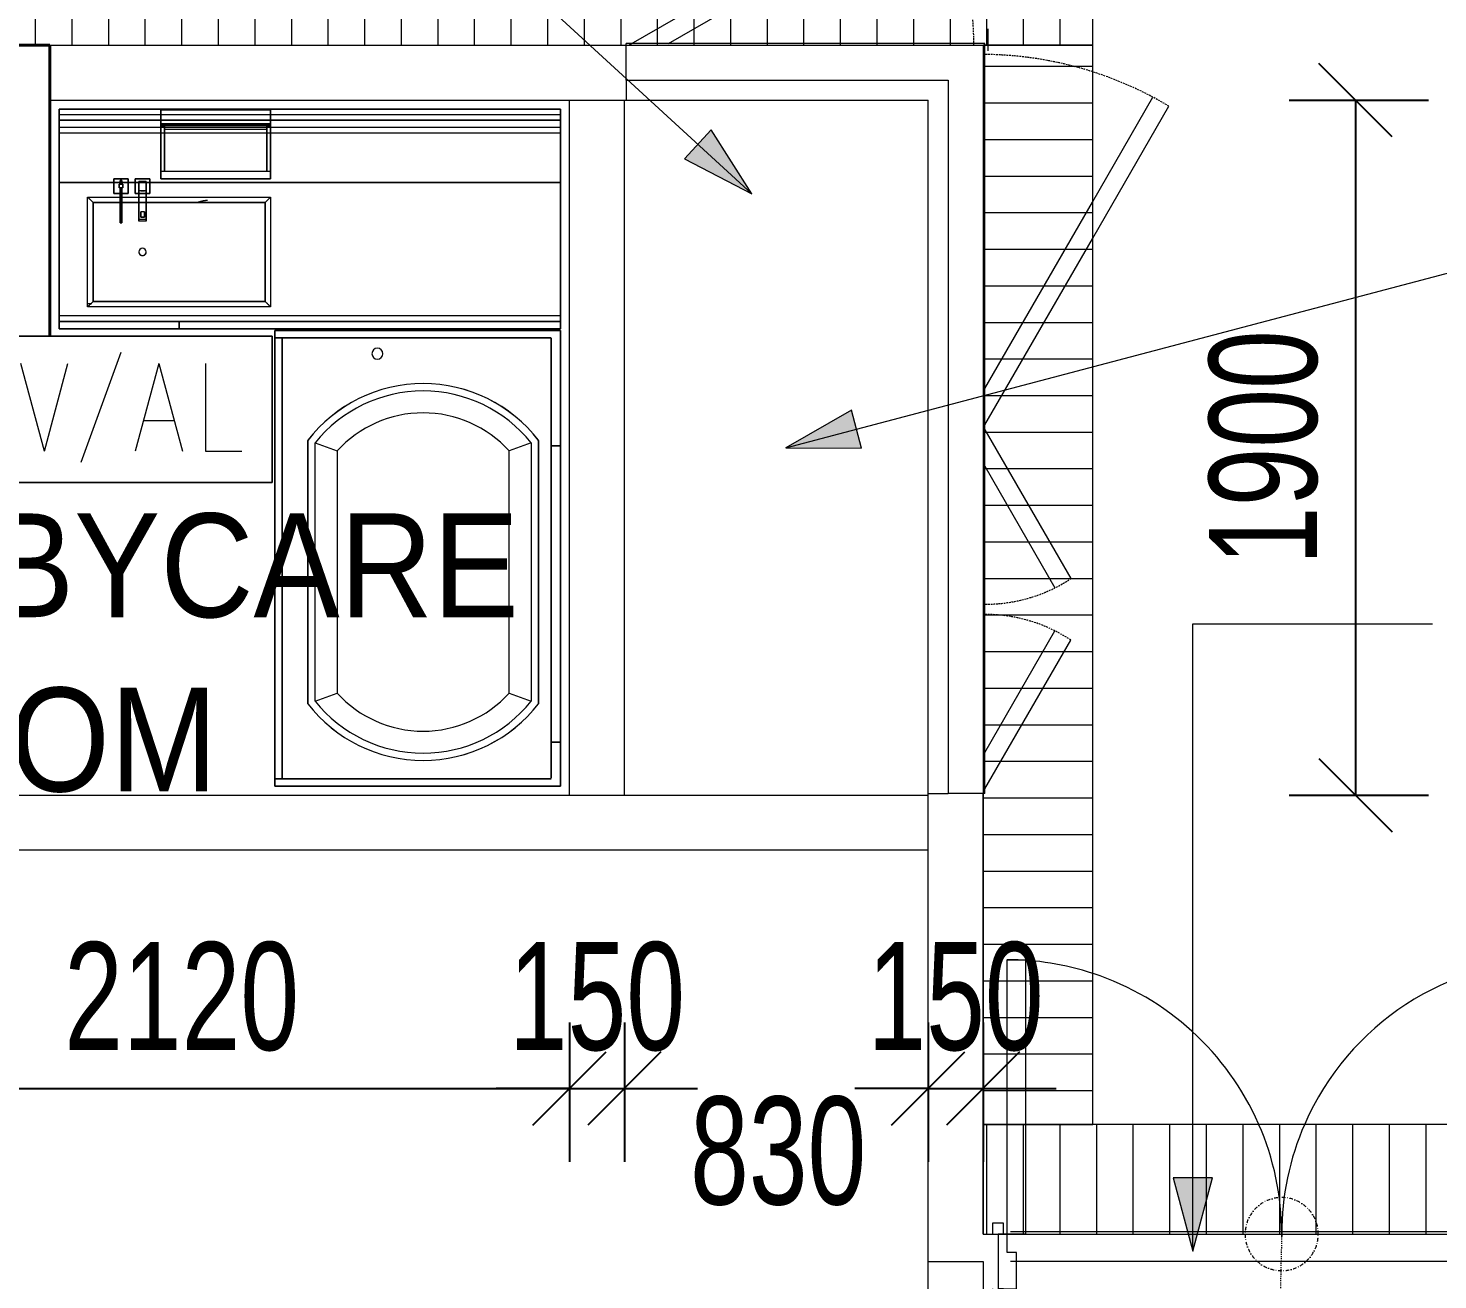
# Model space of a CAD drawing. Header units: millimetres. Extents: x 10569 to 232243, y -25347 to 80743.
# Drawn here: x 88680 to 92532, y 48783 to 52204 of the extents above; entities that cross this region are included whole.
import ezdxf

# ---------------------------------------------------------------- set-up
doc = ezdxf.new("R2010")
doc.units = ezdxf.units.MM
for name, pattern in [('Dash', [6, 3, -3]), ('Dash dot', [21, 10, -5, 1, -5]), ('Hidden', [7.14375, 4.7625, -2.38125])]:
    doc.linetypes.add(name, pattern=pattern)
for name, color, linetype, lineweight in [('A-ANNO-DIMS', 211, 'Continuous', 5), ('A-DETL', 90, 'Continuous', 9), ('A-DETL-GENF', 92, 'Continuous', 20), ('A-DETL-HDLN', 90, 'Hidden', 9), ('A-DETL-MBND', 5, 'Continuous', 9), ('A-DETL-THIN', 151, 'Continuous', 9), ('A-DOOR', 31, 'Continuous', 20), ('A-DOOR-FRAM', 31, 'Continuous', 30), ('A-FLOR', 192, 'Continuous', 9), ('A-GENM', 13, 'Continuous', 20), ('A-GENM-HDLN', 13, 'Hidden', 20), ('A-GLAZ', 151, 'Continuous', 9), ('A-WALL', 113, 'Continuous', 20), ('G-ANNO-TEXT', 231, 'Continuous', 5), ('P-SANR-FIXT', 6, 'Continuous', 9), ('Q-CASE', 31, 'Continuous', 20), ('Q-CASE-HDLN', 31, 'Hidden', 20), ('S-COLS', 52, 'Continuous', 20)]:
    doc.layers.add(name, color=color, linetype=linetype, lineweight=lineweight)
doc.styles.add('Arial_2', font='arial.ttf', dxfattribs={"width": 0.7, "height": 295.05988})
doc.styles.add('Swis721 BT_6', font='swiss.ttf', dxfattribs={"width": 0.89, "height": 283.821263})
doc.dimstyles.new('Linear_-_1_5mm_Arial', dxfattribs={"dimscale": 304.8, "dimtxt": 300, "dimasz": 0.656168, "dimexe": 0.656168, "dimexo": 0.0625, "dimgap": 0.328084, "dimtad": 1, "dimdec": 0, "dimzin": 0, "dimdsep": 46, "dimtxsty": 'Arial_2', "dimblk1": 'OBLIQUE', "dimblk2": 'OBLIQUE', "dimsah": 1, "dimcen": 0.09, "dimadec": 0, "dimazin": 0, "dimtfac": 1, "dimtdec": 4, "dimtix": 1, "dimtmove": 0, "dimatfit": 3, "dimfxl": 0.656168, "dimfxlon": 1, "dimtvp": 1, "dimtolj": 1, "dimtzin": 0, "dimarcsym": 2})
doc.dimstyles.new('Linear_-_1_5mm_Arial_1', dxfattribs={"dimscale": 304.8, "dimtxt": 300, "dimasz": 0.656168, "dimexe": 0.656168, "dimexo": 0.0625, "dimgap": 0.328084, "dimtad": 1, "dimdec": 0, "dimzin": 0, "dimdsep": 46, "dimtxsty": 'Arial_2', "dimblk1": 'OBLIQUE', "dimblk2": 'OBLIQUE', "dimsah": 1, "dimcen": 0.09, "dimadec": 0, "dimazin": 0, "dimtfac": 1, "dimtdec": 4, "dimtix": 1, "dimtmove": 2, "dimatfit": 3, "dimfxl": 0.656168, "dimfxlon": 1, "dimtvp": 1, "dimtolj": 1, "dimtzin": 0, "dimarcsym": 2})
pattern_1 = [(90, (0, 0), (-100, 6e-15), [])]

# ---------------------------------------------------------------- blocks, each defined once
blk = doc.blocks.new('DLN_Baby Room Counter Top_Pad - DLN_Baby Room Counter Top_Pad-17758112-TENDER DRAFT G_F')
at = {"layer": 'A-GENM', "lineweight": 9}
for p, q in [((340, 780), (25, 780)), ((25, 780), (25, 0)), ((25, 0), (25, 780)), ((25, 780), (340, 780)), ((340, 780), (25, 780)), ((25, 780), (25, 0)), ((25, 0), (25, 780)), ((25, 780), (340, 780)), ((1150, 780), (340, 780)), ((1150, 780), (340, 780)), ((340, 755), (340, 780)), ((340, 780), (340, 755)), ((1150, 780), (340, 780)), ((340, 780), (1150, 780)), ((1150, 780), (340, 780)), ((340, 780), (1150, 780)), ((1150, 780), (1150, 755)), ((1150, 755), (1150, 780)), ((1270, 780), (1150, 780)), ((1150, 780), (1270, 780)), ((1270, 780), (1150, 780)), ((1150, 780), (1270, 780)), ((1270, 0), (1270, 780)), ((1270, 780), (1270, 0)), ((1270, 0), (1270, 780)), ((1270, 780), (1270, 0)), ((45, 20), (45, 755)), ((45, 755), (45, 0)), ((340, 755), (45.9, 755)), ((45.9, 755), (340, 755)), ((340, 755), (1150, 755)), ((340, 755), (1150, 755)), ((1150, 755), (340, 755)), ((340, 755), (1150, 755)), ((1248.4, 755), (1150, 755)), ((1150, 755), (1248.4, 755)), ((1250, 1.9), (1250, 755)), ((1250, 755), (1250, 20)), ((325, 720), (1045, 720)), ((1045, 720), (325, 720)), ((1045, 90), (325, 90)), ((325, 90), (1045, 90)), ((25, 0), (1270, 0)), ((45, 0), (25, 0)), ((25, 0), (1270, 0)), ((1270, 0), (25, 0)), ((642.5, 20), (45, 20)), ((45, 20), (642.5, 20)), ((45, 17.7), (45, 0)), ((45, 17.7), (45, 0)), ((45, 0), (45, 17.7)), ((642.5, 0), (45, 0)), ((45, 0), (642.5, 0)), ((642.5, 0), (45, 0)), ((45, 0), (1250, 0)), ((642.5, 0), (45, 0)), ((642.5, 0), (642.5, 20)), ((642.5, 20), (642.5, 0)), ((652.5, 0), (642.5, 0)), ((652.5, 0), (642.5, 0)), ((652.5, 20), (1250, 20)), ((1250, 20), (652.5, 20)), ((652.5, 0), (652.5, 20)), ((652.5, 20), (652.5, 0)), ((652.5, 0), (1250, 0)), ((1250, 0), (652.5, 0)), ((1250, 0), (652.5, 0)), ((1250, 0), (652.5, 0)), ((1250, 20), (1250, 1.9)), ((1250, 20), (1250, 1.9)), ((1250, 20), (1250, 1.9)), ((1270, 0), (1250, 0))]:
    blk.add_line(p, q, dxfattribs=at)
for centre, radius, start, end in [((567.6, 405), 397.6, 127.5944, 232.4056), ((567.6, 405), 397.6, 127.5944, 232.4056), ((802.4, 405), 397.6, 307.5944, 52.4056), ((802.4, 405), 397.6, 307.5944, 52.4056), ((88.2, 280), 15, 0, 180), ((88.2, 280), 15, 0, 180), ((88.2, 280), 15, 180, 360), ((88.2, 280), 15, 180, 360)]:
    blk.add_arc(centre, radius, start, end, dxfattribs=at)
at = {"layer": 'A-GENM-HDLN', "lineweight": 9}
for p, q in [((45, 0), (343.7, 0)), ((343.7, 0), (45, 0)), ((642.5, 0), (343.7, 0)), ((343.7, 0), (642.5, 0)), ((652.5, 0), (951.2, 0)), ((951.2, 0), (652.5, 0)), ((1250, 0), (951.2, 0)), ((951.2, 0), (1250, 0))]:
    blk.add_line(p, q, dxfattribs=at)
blk = doc.blocks.new('DLN_Baby Changing Pad - 550x480x900 _WDH_-2732619-TENDER DRAFT G_F')
at = {"layer": 'P-SANR-FIXT'}
for p, q in [((375.7, 115.4), (-344.3, 115.4)), ((-344.3, 115.4), (375.7, 115.4)), ((-337.4, 95.4), (368.8, 95.4)), ((-337.4, 95.4), (-315.3, 35.4)), ((346.7, 35.4), (368.8, 95.4)), ((346.7, 35.4), (-315.3, 35.4)), ((-337.4, -494.6), (-315.3, -434.6)), ((-315.3, -434.6), (346.7, -434.6)), ((368.8, -494.6), (346.7, -434.6)), ((368.8, -494.6), (-337.4, -494.6)), ((-344.3, -514.6), (375.7, -514.6)), ((375.7, -514.6), (-344.3, -514.6))]:
    blk.add_line(p, q, dxfattribs=at)
for centre, radius, start, end in [((-101.8, -199.6), 397.6, 127.5944, 232.4056), ((-101.8, -199.6), 397.6, 127.5944, 232.4056), ((-101.8, -199.6), 377.6, 128.6157, 231.3843), ((133.1, -199.6), 377.6, 308.6157, 51.3843), ((133.1, -199.6), 397.6, 307.5944, 52.4056), ((133.1, -199.6), 397.6, 307.5944, 52.4056), ((-101.8, -199.6), 317.6, 132.2655, 227.7345), ((133.1, -199.6), 317.6, 312.2655, 47.7345)]:
    blk.add_arc(centre, radius, start, end, dxfattribs=at)
blk = doc.blocks.new('DLN_Counter _ Cabinet - DLN_Counter _ Cabinet-17758267-TENDER DRAFT G_F')
at = {"layer": 'A-GENM', "lineweight": 9}
for p, q in [((-235, -255), (-235, -525)), ((235, -255), (-235, -255)), ((235, -525), (235, -255)), ((-235, -525), (235, -525))]:
    blk.add_line(p, q, dxfattribs=at)
blk = doc.blocks.new('FP_659-TENDER DRAFT G_F')
at = {"layer": 'A-GENM', "lineweight": 9}
for p, q in [((88842.5, 51451.2), (88844.4, 51451.2)), ((88844.4, 51451.2), (88846.3, 51451.2)), ((88846.3, 51451.2), (88848.1, 51451.2)), ((88848.1, 51451.2), (88850, 51451.2)), ((88850, 51451.2), (88851.9, 51451.2)), ((88851.9, 51451.2), (88853.8, 51451.3)), ((89139.1, 51457.1), (89139.4, 51457.3)), ((89139.4, 51457.3), (89139.8, 51457.4)), ((89139.8, 51457.4), (89140.2, 51457.5))]:
    blk.add_line(p, q, dxfattribs=at)
blk = doc.blocks.new('FP_660-TENDER DRAFT G_F')
at = {"layer": 'A-GENM', "lineweight": 9}
for p, q in [((89140.2, 51727.5), (89140.6, 51727.6)), ((89140.6, 51727.6), (89141, 51727.8)), ((89141, 51727.8), (89141.4, 51727.9)), ((89141.4, 51727.9), (89141.9, 51728)), ((89141.9, 51728), (89142.3, 51728.2)), ((89142.3, 51728.2), (89142.7, 51728.3)), ((89142.7, 51728.3), (89143.1, 51728.4)), ((89143.1, 51728.4), (89143.6, 51728.6)), ((89143.6, 51728.6), (89144, 51728.7)), ((89144, 51728.7), (89144.4, 51728.9)), ((89144.4, 51728.9), (89144.9, 51729)), ((89144.9, 51729), (89145.3, 51729.1)), ((89145.3, 51729.1), (89145.7, 51729.3)), ((89145.7, 51729.3), (89146.1, 51729.4)), ((89146.1, 51729.4), (89146.6, 51729.5)), ((89146.6, 51729.5), (89147, 51729.6)), ((89147, 51729.6), (89147.4, 51729.8)), ((89147.4, 51729.8), (89147.8, 51729.9)), ((89147.8, 51729.9), (89148.3, 51730)), ((89148.3, 51730), (89148.7, 51730.2)), ((89148.7, 51730.2), (89149.1, 51730.3)), ((89149.1, 51730.3), (89149.5, 51730.4)), ((89149.5, 51730.4), (89150, 51730.5)), ((89150, 51730.5), (89150.4, 51730.6)), ((89150.4, 51730.6), (89150.8, 51730.8)), ((89150.8, 51730.8), (89151.3, 51730.9)), ((89151.3, 51730.9), (89151.7, 51731)), ((89151.7, 51731), (89152.1, 51731.1)), ((89152.1, 51731.1), (89152.5, 51731.2)), ((89152.5, 51731.2), (89153, 51731.3)), ((89153, 51731.3), (89153.4, 51731.4)), ((89153.4, 51731.4), (89153.8, 51731.5)), ((89153.8, 51731.5), (89154.2, 51731.7)), ((89154.2, 51731.7), (89154.7, 51731.8)), ((89154.7, 51731.8), (89155.1, 51731.9)), ((89155.1, 51731.9), (89155.5, 51732)), ((89155.5, 51732), (89155.9, 51732.1)), ((89155.9, 51732.1), (89156.4, 51732.1)), ((89156.4, 51732.1), (89156.8, 51732.2)), ((89156.8, 51732.2), (89157.2, 51732.3)), ((89157.2, 51732.3), (89157.7, 51732.4)), ((89157.7, 51732.4), (89158.1, 51732.5)), ((89158.1, 51732.5), (89158.5, 51732.6)), ((89158.5, 51732.6), (89158.9, 51732.7)), ((89158.9, 51732.7), (89159.4, 51732.7)), ((89159.4, 51732.7), (89159.8, 51732.8)), ((89159.8, 51732.8), (89160.2, 51732.9)), ((89160.2, 51732.9), (89160.6, 51733)), ((89160.6, 51733), (89161.1, 51733)), ((89161.1, 51733), (89161.5, 51733.1)), ((89161.5, 51733.1), (89161.9, 51733.2)), ((89161.9, 51733.2), (89162.3, 51733.2)), ((89162.3, 51733.2), (89162.8, 51733.3)), ((89162.8, 51733.3), (89163.2, 51733.3)), ((89163.2, 51733.3), (89163.6, 51733.4)), ((89163.6, 51733.4), (89164, 51733.4)), ((89164, 51733.4), (89164.5, 51733.5)), ((89164.5, 51733.5), (89164.9, 51733.5)), ((89164.9, 51733.5), (89165.3, 51733.6)), ((89165.3, 51733.6), (89165.8, 51733.6)), ((89165.8, 51733.6), (89166.2, 51733.6)), ((89166.2, 51733.6), (89166.6, 51733.7)), ((89166.6, 51733.7), (89167, 51733.7)), ((89167, 51733.7), (89167.5, 51733.7)), ((89167.5, 51733.7), (89167.9, 51733.7)), ((89167.9, 51733.7), (89168.3, 51733.8)), ((89168.3, 51733.8), (89168.7, 51733.8)), ((89168.7, 51733.8), (89169.2, 51733.8)), ((89169.2, 51733.8), (89169.6, 51733.8)), ((89169.6, 51733.8), (89170, 51733.8)), ((89170, 51733.8), (89170.4, 51733.8))]:
    blk.add_line(p, q, dxfattribs=at)
blk = doc.blocks.new('Sprinkler Inlet - Sprinkler Inlet-18220011-TENDER DRAFT G_F')
at = {"layer": 'Q-CASE', "lineweight": 15}
for p, q in [((51.6, 375), (348.7, 546.5)), ((151.6, 375), (371.1, 501.7)), ((-468, 75), (51.6, 375)), ((-359.3, 80), (151.6, 375)), ((-475, 75), (-475, 80)), ((505, 80), (-475, 80)), ((505, -1970), (505, 80)), ((-475, -20), (-475, 75)), ((-475, -20), (405, -20)), ((405, -20), (405, -1970)), ((800, -352), (964.5, -67.1)), ((800, -452), (1008.1, -91.6)), ((505, -863), (798.9, -353.9)), ((505, -963), (798.9, -453.9)), ((505, -976), (740, -1383)), ((505, -1076), (696.7, -1408)), ((505, -1858), (696.7, -1526)), ((505, -1958), (740, -1551)), ((500, -1970), (405, -1970)), ((505, -1970), (500, -1970))]:
    blk.add_line(p, q, dxfattribs=at)
at = {"layer": 'Q-CASE-HDLN', "lineweight": 15}
for centre, radius, start, end in [((-468, 75), 943, 18.5813, 30), ((-468, 75), 943, 360, 18.5813), ((495, -950), 1000, 72.2528, 89.7135), ((495, -950), 1000, 59.131, 72.1878), ((506.4, -1028.5), 424.6, 269.1305, 303.3759), ((506.4, -1905.5), 424.6, 56.6241, 90.8695)]:
    blk.add_arc(centre, radius, start, end, dxfattribs=at)
blk = doc.blocks.new('DLN-Double Door__X03_ - _M15_1500 x 2450 _WH_-V675-TENDER DRAFT G_F')
at = {"layer": 'A-DOOR', "lineweight": 15}
for p, q in [((-700, -75), (-750, -75)), ((-750, -75), (-750, -375)), ((-700, -375), (-700, -75)), ((700, -75), (750, -75)), ((700, -825), (700, -75)), ((750, -75), (750, -825)), ((-750, -375), (-750, -825)), ((-700, -825), (-700, -375)), ((-750, -825), (-700, -825)), ((750, -825), (700, -825))]:
    blk.add_line(p, q, dxfattribs=at)
for centre, start, end in [((-750, -75), 336.359, 359.9972), ((750, -75), 179.5, 180.0028), ((-750, -75), 359.9972, 0.5), ((750, -75), 180.0028, 203.641), ((-750, -75), 270, 336.359), ((750, -75), 203.6636, 251.757), ((750, -75), 251.8442, 270)]:
    blk.add_arc(centre, 750, start, end, dxfattribs=at)
at = {"layer": 'A-DOOR-FRAM', "lineweight": 15}
for p, q in [((-760, 105), (-790, 105)), ((-790, 105), (-790, 75)), ((-760, 75), (-760, 105)), ((790, 105), (760, 105)), ((760, 105), (760, 75)), ((790, 75), (790, 105)), ((-775, 75), (-760, 75)), ((-725, 75), (-775, 75)), ((-725, -25), (-725, 75)), ((725, 75), (725, -25)), ((775, 75), (725, 75)), ((760, 75), (775, 75)), ((-750, -75), (-750, -25)), ((-750, -25), (-725, -25)), ((725, -25), (750, -25)), ((750, -25), (750, -75)), ((-790, -75), (-790, -105)), ((-760, -75), (-775, -75)), ((-775, -75), (-750, -75)), ((-760, -105), (-760, -75)), ((750, -75), (775, -75)), ((775, -75), (760, -75)), ((760, -75), (760, -105)), ((790, -105), (790, -75)), ((-790, -105), (-760, -105)), ((760, -105), (790, -105))]:
    blk.add_line(p, q, dxfattribs=at)
blk = doc.blocks.new('DLN_Louvre - 1200x1000 _WH_ _ML04_-10463485-TENDER DRAFT G_F')
at = {"layer": 'A-GLAZ'}
blk.add_line((-750, 0), (750, 0), dxfattribs=at)
blk = doc.blocks.new('DLN_Louvre - 1200x1000 _WH_ _ML04_-18171975-TENDER DRAFT G_F')
at = {"layer": 'A-GLAZ'}
blk.add_line((-750, 0), (750, 0), dxfattribs=at)
blk = doc.blocks.new('DLN_2D-MV_AL - MV_AL_RED_-1735445-TENDER DRAFT G_F')
at = {"layer": 'A-DETL-GENF'}
for p, q in [((502.5, 200), (-502.5, 200)), ((-502.5, 200), (-502.5, -200)), ((-502.5, 200), (502.5, 200)), ((-502.5, -200), (-502.5, 200)), ((502.5, -200), (502.5, 200)), ((502.5, 200), (502.5, -200)), ((89.3, 154.7), (-20.2, -146)), ((-375.6, 125), (-428.8, -115)), ((-375.6, 125), (-322.4, -115)), ((-269.2, 125), (-322.4, -115)), ((-269.2, 125), (-216, -115)), ((-120.1, -115), (-184.4, 125)), ((-120.1, -115), (-55.8, 125)), ((192.7, 125), (128.4, -115)), ((192.7, 125), (257, -115)), ((319.9, 125), (319.9, -115)), ((151.1, -30.3), (234.3, -30.3)), ((319.9, -115), (419.9, -115)), ((-502.5, -200), (502.5, -200)), ((502.5, -200), (-502.5, -200))]:
    blk.add_line(p, q, dxfattribs=at)
blk = doc.blocks.new('_Oblique')
at = {"color": 0, "linetype": 'ByBlock', "lineweight": -2}
blk.add_line((-0.5, -0.5), (0.5, 0.5), dxfattribs=at)
blk = doc.blocks.new('DIMBLOCK62-TENDER DRAFT G_F')
at = {"layer": 'A-ANNO-DIMS', "color": 0, "lineweight": -2, "transparency": 16777216}
for p, q in [((88039.3, 49486.5), (88039.3, 49105.6)), ((90159.3, 49486.5), (90159.3, 49105.6)), ((88039.3, 49305.6), (90159.3, 49305.6))]:
    blk.add_line(p, q, dxfattribs=at)
at = {"layer": 'Defpoints', "color": 0, "transparency": 16777216}
for p in [(88039.3, 49505.6), (90159.3, 49505.6), (90159.3, 49305.6)]:
    blk.add_point(p, dxfattribs=at)
at = {"layer": 'A-ANNO-DIMS', "color": 0, "lineweight": -2, "transparency": 16777216, "xscale": 200, "yscale": 200, "zscale": 200, "rotation": 180}
blk.add_blockref('_Oblique', (88039.3, 49305.6), dxfattribs=at)
at = {"layer": 'A-ANNO-DIMS', "color": 0, "lineweight": -2, "transparency": 16777216, "xscale": 200, "yscale": 200, "zscale": 200}
blk.add_blockref('_Oblique', (90159.3, 49305.6), dxfattribs=at)
at = {"layer": 'A-ANNO-DIMS', "color": 0, "transparency": 16777216, "insert": (89099.3, 49556.2), "char_height": 295.06, "width": 753.231, "attachment_point": 5, "style": 'Arial_2'}
blk.add_mtext('\\A1;2120', dxfattribs=at)
blk = doc.blocks.new('DIMBLOCK63-TENDER DRAFT G_F')
at = {"layer": 'A-ANNO-DIMS', "color": 0, "lineweight": -2, "transparency": 16777216}
for p, q in [((90159.3, 49486.5), (90159.3, 49105.6)), ((90309.3, 49486.5), (90309.3, 49105.6)), ((90159.3, 49305.6), (89959.3, 49305.6)), ((90159.3, 49305.6), (90309.3, 49305.6)), ((90309.3, 49305.6), (90509.3, 49305.6))]:
    blk.add_line(p, q, dxfattribs=at)
at = {"layer": 'Defpoints', "color": 0, "transparency": 16777216}
for p in [(90159.3, 49505.6), (90309.3, 49505.6), (90309.3, 49305.6)]:
    blk.add_point(p, dxfattribs=at)
at = {"layer": 'A-ANNO-DIMS', "color": 0, "lineweight": -2, "transparency": 16777216, "xscale": 200, "yscale": 200, "zscale": 200}
blk.add_blockref('_Oblique', (90159.3, 49305.6), dxfattribs=at)
at = {"layer": 'A-ANNO-DIMS', "color": 0, "lineweight": -2, "transparency": 16777216, "xscale": 200, "yscale": 200, "zscale": 200, "rotation": 180}
blk.add_blockref('_Oblique', (90309.3, 49305.6), dxfattribs=at)
at = {"layer": 'A-ANNO-DIMS', "color": 0, "transparency": 16777216, "insert": (90234.3, 49556.2), "char_height": 295.06, "width": 564.923, "attachment_point": 5, "style": 'Arial_2'}
blk.add_mtext('\\A1;150', dxfattribs=at)
blk = doc.blocks.new('DIMBLOCK64-TENDER DRAFT G_F')
at = {"layer": 'A-ANNO-DIMS', "color": 0, "lineweight": -2, "transparency": 16777216}
for p, q in [((90309.3, 49486.5), (90309.3, 49105.6)), ((91139.3, 49486.5), (91139.3, 49105.6)), ((90309.3, 49305.6), (90443.4, 49305.6)), ((91139.3, 49305.6), (91099.3, 49305.6))]:
    blk.add_line(p, q, dxfattribs=at)
at = {"layer": 'Defpoints', "color": 0, "transparency": 16777216}
for p in [(90309.3, 49505.6), (91139.3, 49505.6), (91139.3, 49305.6)]:
    blk.add_point(p, dxfattribs=at)
at = {"layer": 'A-ANNO-DIMS', "color": 0, "lineweight": -2, "transparency": 16777216, "xscale": 200, "yscale": 200, "zscale": 200, "rotation": 180}
blk.add_blockref('_Oblique', (90309.3, 49305.6), dxfattribs=at)
at = {"layer": 'A-ANNO-DIMS', "color": 0, "lineweight": -2, "transparency": 16777216, "xscale": 200, "yscale": 200, "zscale": 200}
blk.add_blockref('_Oblique', (91139.3, 49305.6), dxfattribs=at)
at = {"layer": 'A-ANNO-DIMS', "color": 0, "transparency": 16777216, "insert": (90488.9, 49283.8), "char_height": 295.06, "width": 564.923, "attachment_point": 1, "line_spacing_factor": 0.938532, "style": 'Arial_2'}
blk.add_mtext('\\A1;830', dxfattribs=at)
blk = doc.blocks.new('DIMBLOCK65-TENDER DRAFT G_F')
at = {"layer": 'A-ANNO-DIMS', "color": 0, "lineweight": -2, "transparency": 16777216}
for p, q in [((91139.3, 49486.5), (91139.3, 49105.6)), ((91289.3, 49486.5), (91289.3, 49105.6)), ((91139.3, 49305.6), (90939.3, 49305.6)), ((91139.3, 49305.6), (91289.3, 49305.6)), ((91289.3, 49305.6), (91489.3, 49305.6))]:
    blk.add_line(p, q, dxfattribs=at)
at = {"layer": 'Defpoints', "color": 0, "transparency": 16777216}
for p in [(91139.3, 49505.6), (91289.3, 49505.6), (91289.3, 49305.6)]:
    blk.add_point(p, dxfattribs=at)
at = {"layer": 'A-ANNO-DIMS', "color": 0, "lineweight": -2, "transparency": 16777216, "xscale": 200, "yscale": 200, "zscale": 200}
blk.add_blockref('_Oblique', (91139.3, 49305.6), dxfattribs=at)
at = {"layer": 'A-ANNO-DIMS', "color": 0, "lineweight": -2, "transparency": 16777216, "xscale": 200, "yscale": 200, "zscale": 200, "rotation": 180}
blk.add_blockref('_Oblique', (91289.3, 49305.6), dxfattribs=at)
at = {"layer": 'A-ANNO-DIMS', "color": 0, "transparency": 16777216, "insert": (91214.3, 49556.2), "char_height": 295.06, "width": 564.923, "attachment_point": 5, "style": 'Arial_2'}
blk.add_mtext('\\A1;150', dxfattribs=at)
blk = doc.blocks.new('DIMBLOCK236-TENDER DRAFT G_F')
at = {"layer": 'A-ANNO-DIMS', "color": 0, "lineweight": -2, "transparency": 16777216}
for p, q in [((92126.1, 52007.5), (92507.1, 52007.5)), ((92307.1, 52007.5), (92307.1, 50107.5)), ((92126.1, 50107.5), (92507.1, 50107.5))]:
    blk.add_line(p, q, dxfattribs=at)
at = {"layer": 'Defpoints', "color": 0, "transparency": 16777216}
for p in [(92107.1, 52007.5), (92107.1, 50107.5), (92307.1, 50107.5)]:
    blk.add_point(p, dxfattribs=at)
at = {"layer": 'A-ANNO-DIMS', "color": 0, "lineweight": -2, "transparency": 16777216, "xscale": 200, "yscale": 200, "zscale": 200}
for p, rotation in [((92307.1, 52007.5), 90), ((92307.1, 50107.5), 270)]:
    blk.add_blockref('_Oblique', p, dxfattribs=dict(at, rotation=rotation))
at = {"layer": 'A-ANNO-DIMS', "color": 0, "transparency": 16777216, "insert": (92056.4, 51057.5), "char_height": 295.06, "width": 753.231, "attachment_point": 5, "rotation": 90, "style": 'Arial_2'}
blk.add_mtext('\\A1;1900', dxfattribs=at)

msp = doc.modelspace()

# ---------------------------------------------------------------- hatches: boundary and pattern name
at = {"layer": 'A-DETL-GENF', "lineweight": 9}
h = msp.add_hatch(dxfattribs=at)
h.set_pattern_fill('FP_920', color=250, style=0, pattern_type=2)
h.set_pattern_definition(pattern_1)
h.paths.add_polyline_path([(76647.71288, 52157.48546), (91589.29296, 52157.48546), (91588.20234, 52457.48546), (62839.29296, 52457.40334), (62839.29296, 52157.48546), (76039.29296, 52157.48546)], flags=0)
h = msp.add_hatch(dxfattribs=at)
h.set_pattern_fill('FP_921', color=250, style=0, pattern_type=2)
h.set_pattern_definition([(0, (0, 0), (0, 100), [])])
h.paths.add_polyline_path([(91589.29296, 49207.6763), (91588.20234, 52157.48546), (91289.29296, 52157.48546), (91289.29296, 49207.6763)], flags=0)
h = msp.add_hatch(dxfattribs=at)
h.set_pattern_fill('FP_920', color=250, style=0, pattern_type=2)
h.set_pattern_definition(pattern_1)
h.paths.add_polyline_path([(93089.29296, 48907.6763), (93403.94951, 48907.6763), (93403.94951, 49207.6763), (91289.29296, 49207.6763), (91289.29296, 48907.6763), (92946.42865, 48907.6763)], flags=0)
at = {"layer": 'G-ANNO-TEXT'}
for points in [[(90657.36465, 51751.28944), (90546.37677, 51926.0852), (90473.84845, 51847.17307)], [(90750.63393, 51057.25697), (90957.68777, 51056.49728), (90930.32766, 51160.12598)], [(91862.99053, 48861.04171), (91916.58037, 49061.04171), (91809.40069, 49061.04171)]]:
    msp.add_hatch(color=60, dxfattribs=at).paths.add_polyline_path(points, flags=0)

# ---------------------------------------------------------------- linework, layer by layer
at = {"layer": 'A-DETL'}
msp.add_line((91303.29296, 52142.48546), (91303.29296, 52202.48546), dxfattribs=at)
at = {"layer": 'A-DETL', "linetype": 'Dash', "lineweight": 20}
msp.add_line((91354.65726, 49657.6763), (91404.65726, 49657.6763), dxfattribs=at)
at = {"layer": 'A-DETL', "linetype": 'Dash dot'}
for start, end in [(0, 180), (180, 0)]:
    msp.add_arc((92105.54297, 48907.6763), 100, start, end, dxfattribs=at)
at = {"layer": 'A-DETL-HDLN', "linetype": 'Dash'}
msp.add_line((92105.54297, 48907.6763), (91770.12557, 35166.65285), dxfattribs=at)
at = {"layer": 'A-DETL-MBND'}
for p, q in [((88739.29296, 52157.48546), (91289.29296, 52157.48546)), ((91289.29296, 52157.48546), (91289.29296, 48907.6763))]:
    msp.add_line(p, q, dxfattribs=at)
at = {"layer": 'A-DETL-THIN'}
for p, q in [((91589.29296, 52157.48546), (91589.29296, 52457.48546)), ((63100.6973, 52157.48546), (91589.29296, 52157.48546)), ((91589.29296, 52157.48546), (91289.29296, 52157.48546)), ((91289.29296, 52157.48546), (91289.29296, 49207.6763)), ((91589.29296, 49207.6763), (91589.29296, 52157.48546)), ((91589.29296, 49207.6763), (91289.29296, 49207.6763)), ((91289.29296, 49207.6763), (91289.29296, 48907.6763)), ((91289.29296, 49207.6763), (91589.29296, 49207.6763)), ((93403.94951, 49207.6763), (91589.29296, 49207.6763)), ((91289.29296, 48907.6763), (93403.94951, 48907.6763)), ((91355.54297, 48907.6763), (92880.54297, 48907.6763))]:
    msp.add_line(p, q, dxfattribs=at)
at = {"layer": 'A-FLOR'}
for p, q in [((91589.29296, 49207.6763), (91589.29296, 52457.48546)), ((93403.94951, 49207.6763), (91589.29296, 49207.6763))]:
    msp.add_line(p, q, dxfattribs=at)
at = {"layer": 'A-GENM', "lineweight": 9}
for p, q in [((88764.29296, 51982.48546), (88764.29296, 51382.48546)), ((88764.29296, 51382.48546), (88764.29296, 51982.48546)), ((88764.29296, 51982.48546), (90134.29296, 51982.48546)), ((90134.29296, 51982.48546), (88764.29296, 51982.48546)), ((88764.29296, 51982.48546), (88764.29296, 51967.48546)), ((88764.29296, 51952.48546), (88764.29296, 51982.48546)), ((88764.29296, 51982.48546), (90134.29296, 51982.48546)), ((89042.38406, 51982.48546), (88764.29296, 51982.48546)), ((88764.29296, 51967.48546), (88764.29296, 51952.48546)), ((88764.29296, 51952.48546), (88764.29296, 51967.48546)), ((88764.29296, 51967.48546), (88764.29296, 51952.48546)), ((89042.38406, 51967.48546), (88764.29296, 51967.48546)), ((90134.29296, 51967.48546), (88764.29296, 51967.48546)), ((89342.38406, 51982.48546), (89042.38406, 51982.48546)), ((89042.38406, 51982.48546), (89042.38406, 51980.48546)), ((89042.38406, 51952.48546), (89042.38406, 51982.48546)), ((89042.38406, 51982.48546), (89342.38406, 51982.48546)), ((89342.38406, 51982.48546), (89042.38406, 51982.48546)), ((89042.38406, 51980.48546), (89042.38406, 51952.48546)), ((89342.38406, 51980.48546), (89042.38406, 51980.48546)), ((89342.38406, 51980.48546), (89042.38406, 51980.48546)), ((89342.38406, 51967.48546), (89042.38406, 51967.48546)), ((90134.29296, 51982.48546), (89342.38406, 51982.48546)), ((89342.38406, 51982.48546), (89342.38406, 51952.48546)), ((89342.38406, 51980.48546), (89342.38406, 51982.48546)), ((89342.38406, 51952.48546), (89342.38406, 51980.48546)), ((90134.29296, 51967.48546), (89342.38406, 51967.48546)), ((90134.29296, 51982.48546), (90134.29296, 51382.48546)), ((90134.29296, 51382.48546), (90134.29296, 51982.48546)), ((90134.29296, 51982.48546), (90134.29296, 51952.48546)), ((90134.29296, 51967.48546), (90134.29296, 51982.48546)), ((90134.29296, 51952.48546), (90134.29296, 51967.48546)), ((90134.29296, 51967.48546), (90134.29296, 51952.48546)), ((90134.29296, 51952.48546), (90134.29296, 51967.48546)), ((88764.29296, 51952.48546), (88764.29296, 51932.48546)), ((88764.29296, 51782.48546), (88764.29296, 51952.48546)), ((88764.29296, 51952.48546), (90134.29296, 51952.48546)), ((90134.29296, 51952.48546), (88764.29296, 51952.48546)), ((88764.29296, 51932.48546), (88764.29296, 51917.48546)), ((90134.29296, 51932.48546), (88764.29296, 51932.48546)), ((90134.29296, 51932.48546), (88764.29296, 51932.48546)), ((89042.38406, 51952.48546), (89042.38406, 51939.48546)), ((89042.38406, 51937.48546), (89042.38406, 51952.48546)), ((89042.38406, 51937.48546), (89042.38406, 51942.48546)), ((89042.38406, 51942.48546), (89342.38406, 51942.48546)), ((89342.38406, 51942.48546), (89042.38406, 51942.48546)), ((89042.38406, 51942.48546), (89042.38406, 51937.48546)), ((89042.38406, 51939.48546), (89042.38406, 51937.48546)), ((89342.38406, 51939.48546), (89042.38406, 51939.48546)), ((89342.38406, 51939.48546), (89042.38406, 51939.48546)), ((89042.38406, 51792.48546), (89042.38406, 51937.48546)), ((89042.38406, 51937.48546), (89042.38406, 51792.48546)), ((89342.38406, 51937.48546), (89042.38406, 51937.48546)), ((89342.38406, 51937.48546), (89042.38406, 51937.48546)), ((89042.38406, 51937.48546), (89042.38406, 51812.48546)), ((89042.38406, 51812.48546), (89042.38406, 51937.48546)), ((89042.38406, 51937.48546), (89052.38406, 51937.48546)), ((89052.38406, 51937.48546), (89042.38406, 51937.48546)), ((89052.38406, 51927.48546), (89052.38406, 51937.48546)), ((89052.38406, 51937.48546), (89052.38406, 51812.48546)), ((89332.38406, 51937.48546), (89052.38406, 51937.48546)), ((89332.38406, 51937.48546), (89052.38406, 51937.48546)), ((89052.38406, 51812.48546), (89052.38406, 51937.48546)), ((89052.38406, 51937.48546), (89052.38406, 51812.48546)), ((89052.38406, 51812.48546), (89052.38406, 51927.48546)), ((89332.38406, 51927.48546), (89052.38406, 51927.48546)), ((89332.38406, 51927.48546), (89052.38406, 51927.48546)), ((89332.38406, 51812.48546), (89332.38406, 51937.48546)), ((89332.38406, 51937.48546), (89332.38406, 51927.48546)), ((89332.38406, 51937.48546), (89332.38406, 51812.48546)), ((89332.38406, 51812.48546), (89332.38406, 51937.48546)), ((89332.38406, 51937.48546), (89342.38406, 51937.48546)), ((89342.38406, 51937.48546), (89332.38406, 51937.48546)), ((89332.38406, 51927.48546), (89332.38406, 51812.48546)), ((89342.38406, 51952.48546), (89342.38406, 51937.48546)), ((89342.38406, 51939.48546), (89342.38406, 51952.48546)), ((89342.38406, 51942.48546), (89342.38406, 51937.48546)), ((89342.38406, 51937.48546), (89342.38406, 51942.48546)), ((89342.38406, 51937.48546), (89342.38406, 51939.48546)), ((89342.38406, 51937.48546), (89342.38406, 51792.48546)), ((89342.38406, 51792.48546), (89342.38406, 51937.48546)), ((89342.38406, 51812.48546), (89342.38406, 51937.48546)), ((89342.38406, 51937.48546), (89342.38406, 51812.48546)), ((90134.29296, 51952.48546), (90134.29296, 51782.48546)), ((90134.29296, 51932.48546), (90134.29296, 51952.48546)), ((90134.29296, 51917.48546), (90134.29296, 51932.48546)), ((88764.29296, 51917.48546), (88764.29296, 51782.48546)), ((90134.29296, 51917.48546), (88764.29296, 51917.48546)), ((90134.29296, 51917.48546), (88764.29296, 51917.48546)), ((90134.29296, 51782.48546), (90134.29296, 51917.48546)), ((89052.38406, 51812.48546), (89042.38406, 51812.48546)), ((89052.38406, 51812.48546), (89042.38406, 51812.48546)), ((89042.38406, 51812.48546), (89042.38406, 51792.48546)), ((89042.38406, 51812.48546), (89042.38406, 51792.48546)), ((89342.38406, 51812.48546), (89042.38406, 51812.48546)), ((89342.38406, 51812.48546), (89042.38406, 51812.48546)), ((89332.38406, 51812.48546), (89052.38406, 51812.48546)), ((89332.38406, 51812.48546), (89052.38406, 51812.48546)), ((89342.38406, 51812.48546), (89332.38406, 51812.48546)), ((89342.38406, 51812.48546), (89332.38406, 51812.48546)), ((89342.38406, 51792.48546), (89342.38406, 51812.48546)), ((89342.38406, 51792.48546), (89342.38406, 51812.48546)), ((88764.29296, 51782.48546), (88764.29296, 51402.48546)), ((88764.29296, 51402.48546), (88764.29296, 51782.48546)), ((88764.29296, 51402.48546), (88764.29296, 51782.48546)), ((88764.29296, 51782.48546), (88764.29296, 51417.48546)), ((88764.29296, 51782.48546), (88913.64613, 51782.48546)), ((88913.64613, 51782.48546), (88764.29296, 51782.48546)), ((88953.64613, 51792.48546), (88913.64613, 51792.48546)), ((88913.64613, 51792.48546), (88913.64613, 51752.48546)), ((88913.64613, 51752.48546), (88913.64613, 51792.48546)), ((88913.64613, 51792.48546), (88953.64613, 51792.48546)), ((88913.64613, 51782.48546), (88931.14613, 51782.48546)), ((88931.14613, 51782.48546), (88913.64613, 51782.48546)), ((88928.64613, 51777.48546), (88928.64613, 51767.48546)), ((88928.64613, 51767.48546), (88928.64613, 51777.48546)), ((88928.64613, 51777.48546), (88938.64613, 51777.48546)), ((88931.14613, 51777.48546), (88928.64613, 51777.48546)), ((88931.14613, 51787.48546), (88931.14613, 51777.48546)), ((88931.14613, 51777.48546), (88931.14613, 51787.48546)), ((88936.14613, 51787.48546), (88931.14613, 51787.48546)), ((88936.14613, 51787.48546), (88931.14613, 51787.48546)), ((88931.14613, 51782.48546), (88936.14613, 51782.48546)), ((88936.14613, 51782.48546), (88931.14613, 51782.48546)), ((88931.14613, 51777.48546), (88936.14613, 51777.48546)), ((88936.14613, 51777.48546), (88931.14613, 51777.48546)), ((88936.14613, 51777.48546), (88931.14613, 51777.48546)), ((88936.14613, 51787.48546), (88936.14613, 51777.48546)), ((88936.14613, 51777.48546), (88936.14613, 51787.48546)), ((88936.14613, 51782.48546), (88953.64613, 51782.48546)), ((88953.64613, 51782.48546), (88936.14613, 51782.48546)), ((88938.64613, 51777.48546), (88936.14613, 51777.48546)), ((88938.64613, 51777.48546), (88938.64613, 51767.48546)), ((88938.64613, 51767.48546), (88938.64613, 51777.48546)), ((88953.64613, 51752.48546), (88953.64613, 51792.48546)), ((88953.64613, 51792.48546), (88953.64613, 51752.48546)), ((88953.64613, 51782.48546), (88972.38406, 51782.48546)), ((88972.38406, 51782.48546), (88953.64613, 51782.48546)), ((89012.38406, 51792.48546), (88972.38406, 51792.48546)), ((88972.38406, 51792.48546), (88972.38406, 51752.48546)), ((88972.38406, 51752.48546), (88972.38406, 51792.48546)), ((88972.38406, 51792.48546), (89012.38406, 51792.48546)), ((88972.38406, 51782.48546), (88982.38406, 51782.48546)), ((88982.38406, 51782.48546), (88972.38406, 51782.48546)), ((88982.38406, 51784.98546), (88982.38406, 51759.98546)), ((88982.38406, 51681.61927), (88982.38406, 51784.98546)), ((88982.38406, 51784.98546), (89002.38406, 51784.98546)), ((89002.38406, 51784.98546), (88982.38406, 51784.98546)), ((88982.38406, 51782.48546), (89002.38406, 51782.48546)), ((89002.38406, 51782.48546), (88982.38406, 51782.48546)), ((89002.38406, 51784.98546), (89002.38406, 51681.61927)), ((89002.38406, 51759.98546), (89002.38406, 51784.98546)), ((89002.38406, 51782.48546), (89012.38406, 51782.48546)), ((89012.38406, 51782.48546), (89002.38406, 51782.48546)), ((89012.38406, 51752.48546), (89012.38406, 51792.48546)), ((89012.38406, 51792.48546), (89012.38406, 51752.48546)), ((89012.38406, 51782.48546), (90134.29296, 51782.48546)), ((90134.29296, 51782.48546), (89012.38406, 51782.48546)), ((89342.38406, 51792.48546), (89042.38406, 51792.48546)), ((89042.38406, 51792.48546), (89342.38406, 51792.48546)), ((89342.38406, 51792.48546), (89042.38406, 51792.48546)), ((89342.38406, 51792.48546), (89042.38406, 51792.48546)), ((90134.29296, 51782.48546), (90134.29296, 51402.48546)), ((90134.29296, 51402.48546), (90134.29296, 51782.48546)), ((90134.29296, 51417.48546), (90134.29296, 51782.48546)), ((90134.29296, 51782.48546), (90134.29296, 51402.48546)), ((88842.38406, 51442.48546), (88842.38406, 51742.48546)), ((88842.38406, 51742.48546), (88931.14613, 51742.48546)), ((88913.64613, 51752.48546), (88931.14613, 51752.48546)), ((88931.14613, 51752.48546), (88913.64613, 51752.48546)), ((88931.14613, 51767.48546), (88928.64613, 51767.48546)), ((88938.64613, 51767.48546), (88928.64613, 51767.48546)), ((88931.14613, 51672.48546), (88931.14613, 51767.48546)), ((88931.14613, 51767.48546), (88931.14613, 51672.48546)), ((88936.14613, 51767.48546), (88931.14613, 51767.48546)), ((88931.14613, 51767.48546), (88936.14613, 51767.48546)), ((88936.14613, 51767.48546), (88931.14613, 51767.48546)), ((88931.14613, 51752.48546), (88935.35666, 51752.48546)), ((88935.35666, 51752.48546), (88931.14613, 51752.48546)), ((88931.14613, 51742.48546), (88934.83034, 51742.48546)), ((88936.14613, 51672.48546), (88936.14613, 51767.48546)), ((88936.14613, 51767.48546), (88936.14613, 51672.48546)), ((88938.64613, 51767.48546), (88936.14613, 51767.48546)), ((88936.14613, 51752.48546), (88953.64613, 51752.48546)), ((88953.64613, 51752.48546), (88936.14613, 51752.48546)), ((88936.14613, 51742.48546), (88982.38406, 51742.48546)), ((88972.38406, 51752.48546), (88982.38406, 51752.48546)), ((88982.38406, 51752.48546), (88972.38406, 51752.48546)), ((88982.38406, 51759.98546), (88982.38406, 51740.24606)), ((89002.38406, 51759.98546), (88982.38406, 51759.98546)), ((88982.38406, 51752.48546), (89002.38406, 51752.48546)), ((89002.38406, 51752.48546), (88982.38406, 51752.48546)), ((88982.38406, 51742.48546), (89002.38406, 51742.48546)), ((88982.38406, 51740.24606), (88982.38406, 51676.48897)), ((88987.38406, 51759.98546), (88987.38406, 51758.98546)), ((88987.38406, 51758.98546), (88987.38406, 51759.98546)), ((88987.38406, 51759.98546), (88997.38406, 51759.98546)), ((88997.38406, 51759.98546), (88987.38406, 51759.98546)), ((88997.38406, 51758.98546), (88987.38406, 51758.98546)), ((88997.38406, 51758.98546), (88987.38406, 51758.98546)), ((88997.38406, 51759.98546), (88997.38406, 51758.98546)), ((88997.38406, 51758.98546), (88997.38406, 51759.98546)), ((89002.38406, 51740.24606), (89002.38406, 51759.98546)), ((89002.38406, 51752.48546), (89012.38406, 51752.48546)), ((89012.38406, 51752.48546), (89002.38406, 51752.48546)), ((89002.38406, 51742.48546), (89342.38406, 51742.48546)), ((89002.38406, 51676.48897), (89002.38406, 51740.24606)), ((89342.38406, 51742.48546), (89342.38406, 51442.48546)), ((88931.14613, 51727.48546), (88857.38406, 51727.48546)), ((88857.38406, 51727.48546), (88857.38406, 51457.48546)), ((88857.38406, 51457.48546), (88857.38406, 51727.48546)), ((88857.38406, 51727.48546), (88931.14613, 51727.48546)), ((88934.04087, 51727.48546), (88931.14613, 51727.48546)), ((88931.14613, 51727.48546), (88934.04087, 51727.48546)), ((88982.38406, 51727.48546), (88936.14613, 51727.48546)), ((88936.14613, 51727.48546), (88982.38406, 51727.48546)), ((89002.38406, 51727.48546), (88982.38406, 51727.48546)), ((88982.38406, 51727.48546), (89002.38406, 51727.48546)), ((88987.38406, 51687.42799), (88987.38406, 51702.42799)), ((88987.38406, 51702.42799), (88987.38406, 51687.42799)), ((88997.38406, 51702.42799), (88987.38406, 51702.42799)), ((88997.38406, 51687.42799), (88997.38406, 51702.42799)), ((88997.38406, 51702.42799), (88997.38406, 51687.42799)), ((89327.38406, 51727.48546), (89002.38406, 51727.48546)), ((89002.38406, 51727.48546), (89327.38406, 51727.48546)), ((89327.38406, 51457.48546), (89327.38406, 51727.48546)), ((89327.38406, 51727.48546), (89327.38406, 51457.48546)), ((88931.14613, 51672.48546), (88936.14613, 51672.48546)), ((88936.14613, 51672.48546), (88931.14613, 51672.48546)), ((88982.38406, 51676.48897), (88982.38406, 51681.61927)), ((89002.38406, 51681.61927), (88982.38406, 51681.61927)), ((89002.38406, 51676.48897), (88982.38406, 51676.48897)), ((88987.38406, 51687.42799), (88997.38406, 51687.42799)), ((88997.38406, 51687.42799), (88987.38406, 51687.42799)), ((89002.38406, 51681.61927), (89002.38406, 51676.48897)), ((88983.72381, 51587.48546), (88983.72689, 51587.48014)), ((89001.04124, 51587.48014), (89001.04432, 51587.48546)), ((89342.38406, 51442.48546), (88842.38406, 51442.48546)), ((88857.38406, 51457.48546), (89327.38406, 51457.48546)), ((89327.38406, 51457.48546), (88857.38406, 51457.48546)), ((88764.29296, 51417.48546), (88764.29296, 51402.48546)), ((90134.29296, 51417.48546), (88764.29296, 51417.48546)), ((90134.29296, 51417.48546), (88764.29296, 51417.48546)), ((88764.29296, 51402.48546), (88764.29296, 51382.48546)), ((88764.29296, 51382.48546), (88764.29296, 51402.48546)), ((89092.38406, 51402.48546), (88764.29296, 51402.48546)), ((88764.29296, 51402.48546), (89092.38406, 51402.48546)), ((88764.29296, 51402.48546), (90134.29296, 51402.48546)), ((90134.29296, 51402.48546), (88764.29296, 51402.48546)), ((88764.29296, 51402.48546), (90134.29296, 51402.48546)), ((90134.29296, 51402.48546), (88764.29296, 51402.48546)), ((89092.38406, 51402.48546), (89092.38406, 51382.48546)), ((89092.38406, 51382.48546), (89092.38406, 51402.48546)), ((89092.38406, 51402.48546), (90134.29296, 51402.48546)), ((90134.29296, 51402.48546), (89092.38406, 51402.48546)), ((89092.38406, 51402.48546), (89092.38406, 51382.48546)), ((89092.38406, 51382.48546), (89092.38406, 51402.48546)), ((90134.29296, 51402.48546), (90134.29296, 51417.48546)), ((90134.29296, 51402.48546), (90134.29296, 51382.48546)), ((90134.29296, 51382.48546), (90134.29296, 51402.48546)), ((89092.38406, 51382.48546), (88764.29296, 51382.48546)), ((88764.29296, 51382.48546), (89092.38406, 51382.48546)), ((88764.29296, 51382.48546), (90134.29296, 51382.48546)), ((90134.29296, 51382.48546), (88764.29296, 51382.48546)), ((89092.38406, 51382.48546), (90134.29296, 51382.48546)), ((90134.29296, 51382.48546), (89092.38406, 51382.48546))]:
    msp.add_line(p, q, dxfattribs=at)
for start, end in [(0, 180), (0, 180), (180, 210), (180, 0), (210.0352186, 329.9647814), (330, 0)]:
    msp.add_arc((88992.38406, 51592.48546), 10, start, end, dxfattribs=at)
for points, knots in [([(88842.38406, 51742.48546), (88842.38987, 51742.48546), (88842.63993, 51742.22678), (88843.48903, 51741.38325), (88844.35602, 51740.513), (88845.26684, 51739.60198), (88846.10369, 51738.77111), (88846.99058, 51737.87582), (88848.22825, 51736.643), (88849.59287, 51735.27958), (88850.73937, 51734.12453), (88851.94172, 51732.93157), (88854.1153, 51730.75778), (88856.04587, 51728.79446), (88857.38406, 51727.48546)], [0, 0, 0, 0, 0.1666666667, 0.25, 0.3333333333, 0.4166666667, 0.4583333333, 0.5, 0.5833333333, 0.6666666667, 0.7083333333, 0.75, 0.8333333333, 1, 1, 1, 1]), ([(89342.38406, 51742.48546), (89342.38406, 51742.47965), (89342.12539, 51742.2296), (89341.28186, 51741.3805), (89340.41161, 51740.51351), (89339.50059, 51739.60269), (89338.66971, 51738.76583), (89337.77442, 51737.87894), (89336.54161, 51736.64127), (89335.17819, 51735.27665), (89334.02313, 51734.13015), (89332.83018, 51732.92781), (89330.65639, 51730.75422), (89328.69306, 51728.82365), (89327.38406, 51727.48546)], [0, 0, 0, 0, 0.1666666667, 0.25, 0.3333333333, 0.4166666667, 0.4583333333, 0.5, 0.5833333333, 0.6666666667, 0.7083333333, 0.75, 0.8333333333, 1, 1, 1, 1]), ([(88857.38406, 51457.48546), (88856.07507, 51456.14727), (88854.11175, 51454.21837), (88851.6274, 51451.72981), (88850.15675, 51450.25459), (88849.04456, 51449.15215), (88847.97997, 51448.07993), (88846.9937, 51447.09233), (88846.09842, 51446.20502), (88845.26754, 51445.36827), (88844.35652, 51444.4574), (88843.48627, 51443.59043), (88842.64274, 51442.74132), (88842.38406, 51442.49127), (88842.38406, 51442.48546)], [-1, -1, -1, -1, -0.8333333333, -0.75, -0.6666666667, -0.625, -0.5833333333, -0.5, -0.4583333333, -0.4166666667, -0.3333333333, -0.25, -0.1666666667, 0, 0, 0, 0]), ([(89342.38406, 51442.48546), (89342.37826, 51442.48546), (89342.1282, 51442.74414), (89341.2791, 51443.58767), (89340.41211, 51444.45792), (89339.50129, 51445.36894), (89338.66444, 51446.19981), (89337.77755, 51447.0951), (89336.53988, 51448.32792), (89335.17526, 51449.69134), (89334.02875, 51450.84639), (89332.82641, 51452.03935), (89330.65283, 51454.21314), (89328.72226, 51456.17646), (89327.38406, 51457.48546)], [0, 0, 0, 0, 0.1666666667, 0.25, 0.3333333333, 0.4166666667, 0.4583333333, 0.5, 0.5833333333, 0.6666666667, 0.7083333333, 0.75, 0.8333333333, 1, 1, 1, 1])]:
    msp.add_open_spline(points, degree=3, knots=knots, dxfattribs=at)
at = {"layer": 'A-WALL'}
for p, q in [((88739.29296, 52157.48546), (90314.29296, 52157.48546)), ((88739.29296, 52157.48546), (88739.29296, 52007.48546)), ((90314.29296, 52062.48546), (90314.29296, 52007.48546)), ((88739.29296, 52007.48546), (91139.29296, 52007.48546)), ((90159.29296, 50107.48546), (90159.29296, 52007.48546)), ((90309.29296, 50107.48546), (90309.29296, 52007.48546)), ((91139.29296, 35797.48546), (91139.29296, 52007.48546)), ((88039.29296, 50107.48546), (91139.29296, 50107.48546)), ((91139.29296, 50112.48546), (91194.29296, 50112.48546)), ((91289.29296, 48907.6763), (91289.29296, 50112.48546)), ((91139.29296, 49957.48546), (86451.79296, 49957.48546)), ((91289.29296, 48907.6763), (91330.54297, 48907.6763)), ((91330.54297, 48907.6763), (91330.54297, 48757.6763)), ((91139.29296, 48832.6763), (91289.29296, 48832.6763)), ((91289.29296, 48832.6763), (91289.29296, 35647.48546))]:
    msp.add_line(p, q, dxfattribs=at)
at = {"layer": 'G-ANNO-TEXT', "color": 60}
for p, q in [((90657.36465, 51751.28944), (89004.20449, 53270.71286)), ((90750.63393, 51057.25697), (94374.21956, 52013.95806)), ((90546.37677, 51926.0852), (90473.84845, 51847.17307)), ((90657.36465, 51751.28944), (90546.37677, 51926.0852)), ((90473.84845, 51847.17307), (90657.36465, 51751.28944)), ((90930.32766, 51160.12598), (90750.63393, 51057.25697)), ((90957.68777, 51056.49728), (90930.32766, 51160.12598)), ((90750.63393, 51057.25697), (90957.68777, 51056.49728)), ((91862.99053, 50576.16874), (92517.69187, 50576.16874)), ((91862.99053, 48861.04171), (91862.99053, 50576.16874)), ((91916.58037, 49061.04171), (91809.40069, 49061.04171)), ((91809.40069, 49061.04171), (91862.99053, 48861.04171)), ((91862.99053, 48861.04171), (91916.58037, 49061.04171))]:
    msp.add_line(p, q, dxfattribs=at)
at = {"layer": 'S-COLS', "color": 10, "lineweight": 40}
for p, q in [((88739.29296, 52157.48546), (87889.29296, 52157.48546)), ((88739.29296, 51362.48546), (88739.29296, 52157.48546))]:
    msp.add_line(p, q, dxfattribs=at)

# ---------------------------------------------------------------- block references
at = {"layer": 'A-DETL-GENF'}
msp.add_blockref('DLN_2D-MV_AL - MV_AL_RED_-1735445-TENDER DRAFT G_F', (88844.29296, 51162.48546), dxfattribs=at)
at = {"layer": 'A-DOOR', "lineweight": 15, "rotation": 180}
msp.add_blockref('DLN-Double Door__X03_ - _M15_1500 x 2450 _WH_-V675-TENDER DRAFT G_F', (92105.54297, 48832.6763), dxfattribs=at)
at = {"layer": 'A-GENM', "lineweight": 9}
for name, p in [('DLN_Counter _ Cabinet - DLN_Counter _ Cabinet-17758267-TENDER DRAFT G_F', (89092.38406, 51982.48546)), ('FP_660-TENDER DRAFT G_F', (0, 0)), ('FP_659-TENDER DRAFT G_F', (0, 0))]:
    msp.add_blockref(name, p, dxfattribs=at)
at = {"layer": 'A-GENM', "lineweight": 9, "rotation": 269.9999999999998}
msp.add_blockref('DLN_Baby Room Counter Top_Pad - DLN_Baby Room Counter Top_Pad-17758112-TENDER DRAFT G_F', (89354.29296, 51402.48546), dxfattribs=at)
at = {"layer": 'A-GLAZ', "rotation": 180}
for name, p in [('DLN_Louvre - 1200x1000 _WH_ _ML04_-18171975-TENDER DRAFT G_F', (92114.29296, 48914.1763)), ('DLN_Louvre - 1200x1000 _WH_ _ML04_-10463485-TENDER DRAFT G_F', (92114.29296, 48832.6763))]:
    msp.add_blockref(name, p, dxfattribs=at)
at = {"layer": 'P-SANR-FIXT', "rotation": 269.9999999999998}
msp.add_blockref('DLN_Baby Changing Pad - 550x480x900 _WDH_-2732619-TENDER DRAFT G_F', (89958.84756, 50733.1747), dxfattribs=at)
at = {"layer": 'Q-CASE', "lineweight": 15}
msp.add_blockref('Sprinkler Inlet - Sprinkler Inlet-18220011-TENDER DRAFT G_F', (90789.29296, 52082.48546), dxfattribs=at)

# ---------------------------------------------------------------- texts
at = {"layer": 'G-ANNO-TEXT', "color": 7, "insert": (88099.64093, 50877.82867), "char_height": 283.821263, "width": 2181.6, "attachment_point": 1, "line_spacing_factor": 1.00667, "style": 'Swis721 BT_6'}
msp.add_mtext('BABYCARE\\PROOM', dxfattribs=at)

# ---------------------------------------------------------------- dimensions: what is measured, and where the dimension line sits
at = {"layer": 'A-ANNO-DIMS'}
dim = msp.add_linear_dim(base=(92307.06972, 50107.48546), p1=(92107.06972, 52007.48546), p2=(92107.06972, 50107.48546), angle=90, dimstyle='Linear_-_1_5mm_Arial', override={"dimpost": '<>', "dimfxl": 1900}, dxfattribs=at)
dim.commit()
dim.dimension.update_dxf_attribs({"geometry": 'DIMBLOCK236-TENDER DRAFT G_F', "text_midpoint": (92056.42011, 51057.48546)})
for base, p1, p2, override, picture, middle in [((90159.29296, 49305.56319), (88039.29296, 49505.56319), (90159.29296, 49505.56319), {"dimpost": '<>', "dimfxl": 2120}, 'DIMBLOCK62-TENDER DRAFT G_F', (89099.29296, 49556.2128)), ((90309.29296, 49305.56319), (90159.29296, 49505.56319), (90309.29296, 49505.56319), {"dimpost": '<>', "dimfxl": 150}, 'DIMBLOCK63-TENDER DRAFT G_F', (90234.29296, 49556.2128)), ((91289.29296, 49305.56319), (91139.29296, 49505.56319), (91289.29296, 49505.56319), {"dimpost": '<>', "dimfxl": 150}, 'DIMBLOCK65-TENDER DRAFT G_F', (91214.29296, 49556.2128))]:
    dim = msp.add_linear_dim(base=base, p1=p1, p2=p2, dimstyle='Linear_-_1_5mm_Arial', override=override, dxfattribs=at)
    dim.commit()
    dim.dimension.update_dxf_attribs({"geometry": picture, "text_midpoint": middle})
dim = msp.add_linear_dim(base=(91139.29296, 49305.56319), p1=(90309.29296, 49505.56319), p2=(91139.29296, 49505.56319), dimstyle='Linear_-_1_5mm_Arial_1', override={"dimpost": '<>', "dimfxl": 830}, dxfattribs=at)
dim.commit()
dim.dimension.update_dxf_attribs({"geometry": 'DIMBLOCK64-TENDER DRAFT G_F', "text_midpoint": (90771.36989, 49087.08268), "dimtype": 160})

doc.saveas('drawing.dxf')
